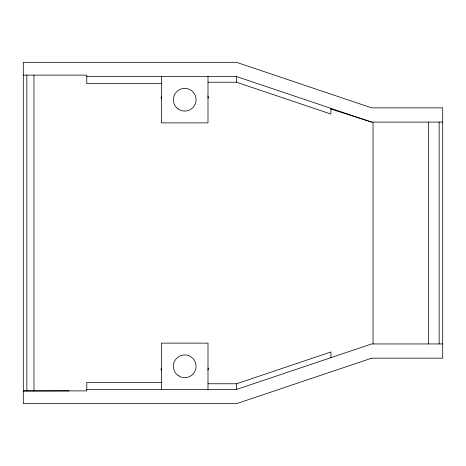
<?xml version="1.0" encoding="UTF-8"?>
<svg xmlns="http://www.w3.org/2000/svg" width="466" height="466" viewBox="0 0 466 466"><rect width="100%" height="100%" fill="white"/><g stroke="black" fill="none" stroke-linecap="round" stroke-linejoin="round"><path stroke-width="0.7" d="M161.422 96.806L160.91 97.714L161.422 98.582M207.999 98.163L208.512 97.254L207.778 96.013M161.422 368.35L160.91 369.258L161.422 370.126M207.807 370.051L208.512 368.798L207.999 367.93M207.999 383.768L236.553 383.768L330.918 351.976L330.918 357.661M86.781 389.46L236.553 389.46L371.618 343.949L442.7 343.949M161.422 382.347L86.781 382.347L86.781 390.881L23.3 390.945L69.149 390.881M23.3 75.119L86.781 75.119L86.781 83.653L161.422 83.653M86.781 76.541L236.553 76.541L371.618 122.092L442.7 122.092M207.999 82.232L236.553 82.232L330.912 114.054L330.912 108.362M330.912 109.056L371.618 122.092M439.147 122.092L439.147 343.949M428.475 122.092L428.481 343.949M373.05 122.092L373.05 343.949M236.553 76.541L236.553 82.232M236.553 383.768L236.553 389.46M207.999 76.541L207.999 122.878L161.422 122.878L161.422 76.541M207.999 389.46L207.999 343.122L161.422 343.122L161.422 389.46M33.966 75.119L33.966 390.881M26.853 75.119L26.853 390.881M371.618 358.179L236.553 403.673L23.3 403.673L23.3 62.328L236.553 62.328L371.618 107.862L442.7 107.862L442.7 358.179L371.618 358.179M178.461 375.788A11.376 11.376 0 0 0 196.064 366.952A11.376 11.376 0 0 0 179.608 356.123A11.376 11.376 0 0 0 178.461 375.788M177.791 108.735A11.376 11.376 0 0 0 195.988 101.192A11.376 11.376 0 0 0 180.359 89.204A11.376 11.376 0 0 0 177.791 108.735"/></g></svg>
